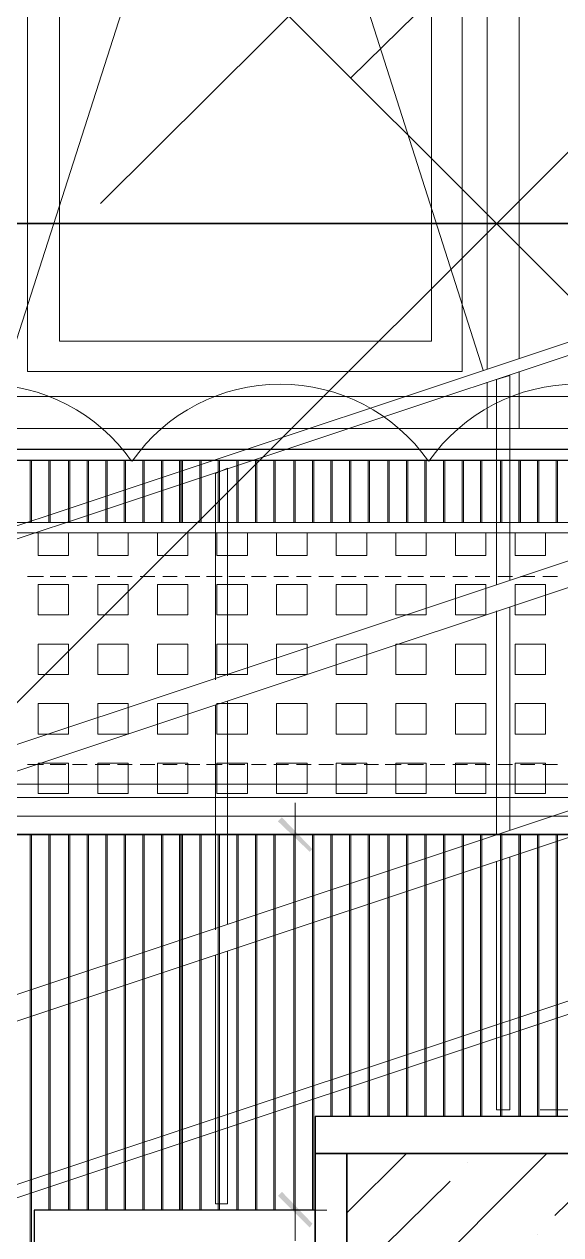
# Model space of a CAD drawing. Header units: millimetres. Extents: x -356862 to 418287, y 0 to 839748.
# Drawn here: x 389199 to 390076, y 772434 to 774415 of the extents above; entities that cross this region are included whole.
import ezdxf

# ---------------------------------------------------------------- set-up
doc = ezdxf.new("R2010")
doc.units = ezdxf.units.MM
doc.layers.add('PDF _Геометрия', color=7, linetype='Continuous', true_color=0xbababa)
doc.layers.add('PDF _Сплошная заливка', color=7, linetype='Continuous', true_color=0xf50000)

msp = doc.modelspace()

# ---------------------------------------------------------------- linework, layer by layer
at = {"color": 1, "lineweight": 35}
for points in [[(388971.1357, 774088.5377), (390971.1357, 774088.5377), (390971.1357, 775088.5377), (388971.1357, 775088.5377)], [(388971.1357, 773088.5377), (390971.1357, 773088.5377), (390971.1357, 774088.5377), (388971.1357, 774088.5377)]]:
    msp.add_lwpolyline(points, close=True, dxfattribs=at)
for points in [[(388971.1357, 773088.5377), (390971.1357, 775088.5377)], [(388971.1357, 775088.5377), (390971.1357, 773088.5377)]]:
    msp.add_lwpolyline(points, dxfattribs=at)
at = {"layer": 'PDF _Геометрия', "color": 7, "lineweight": 5}
msp.add_lwpolyline([(389061.8742, 773701.2181), (389061.8742, 776463.6924), (390902.0804, 776463.6924), (390902.0804, 773701.2181)], close=True, dxfattribs=at)
at = {"layer": 'PDF _Геометрия', "color": 171, "lineweight": 20, "true_color": 0x7f7fff}
msp.add_lwpolyline([(389061.8742, 773701.2181), (390902.0804, 773701.2181), (390902.0804, 776463.6924), (389061.8742, 776463.6924)], close=True, dxfattribs=at)
at = {"layer": 'PDF _Геометрия', "color": 252, "lineweight": 5, "true_color": 0x989898}
for points in [[(389955.9979, 773850.5996), (389955.9979, 775082.4553), (389955.9979, 776361.9398), (390007.9567, 776361.9398), (390007.9567, 775082.4553), (390007.9567, 773867.9192)], [(390852.2866, 774127.713), (390852.2866, 773753.1769), (389163.6268, 773753.1769), (389163.6268, 773805.1357), (390432.2866, 773805.1357)], [(390007.9567, 773846.2697), (390007.9567, 773753.1769), (389992.802, 773753.1769)], [(389971.1526, 773753.1769), (389955.9979, 773753.1769), (389955.9979, 773828.9501)], [(389230.7402, 773510.7027), (389204.7608, 773510.7027)], [(389267.5443, 773510.7027), (389241.5649, 773510.7027)], [(389302.1835, 773510.7027), (389278.369, 773510.7027)], [(389338.9876, 773510.7027), (389315.1732, 773510.7027)], [(389375.7917, 773510.7027), (389351.9773, 773510.7027)], [(389412.5959, 773510.7027), (389388.7814, 773510.7027)], [(389449.4, 773510.7027), (389425.5855, 773510.7027)], [(389486.2041, 773510.7027), (389462.3897, 773510.7027)], [(389523.0082, 773510.7027), (389497.0288, 773510.7027)], [(389559.8123, 773510.7027), (389533.833, 773510.7027)], [(389594.4515, 773510.7027), (389570.6371, 773510.7027)], [(389631.2556, 773510.7027), (389607.4412, 773510.7027)], [(389668.0598, 773510.7027), (389644.2453, 773510.7027)], [(389704.8639, 773510.7027), (389681.0495, 773510.7027)], [(389741.668, 773510.7027), (389717.8536, 773510.7027)], [(389778.4721, 773510.7027), (389754.6577, 773510.7027)], [(389815.2763, 773510.7027), (389789.2969, 773510.7027)], [(389852.0804, 773510.7027), (389826.101, 773510.7027)], [(389886.7196, 773510.7027), (389862.9051, 773510.7027)], [(389923.5237, 773510.7027), (389899.7093, 773510.7027)], [(389960.3278, 773510.7027), (389936.5134, 773510.7027)], [(389997.1319, 773510.7027), (389973.3175, 773510.7027)], [(390033.9361, 773510.7027), (390010.1216, 773510.7027)], [(390070.7402, 773510.7027), (390046.9257, 773510.7027)], [(389204.7608, 773203.28), (389230.7402, 773203.28)], [(389241.5649, 773203.28), (389267.5443, 773203.28)], [(389278.369, 773203.28), (389302.1835, 773203.28)], [(389315.1732, 773203.28), (389338.9876, 773203.28)], [(389351.9773, 773203.28), (389375.7917, 773203.28)], [(389388.7814, 773203.28), (389412.5959, 773203.28)], [(389425.5855, 773203.28), (389449.4, 773203.28)], [(389462.3897, 773203.28), (389486.2041, 773203.28)], [(389497.0288, 773203.28), (389523.0082, 773203.28)], [(389533.833, 773203.28), (389559.8123, 773203.28)], [(389570.6371, 773203.28), (389594.4515, 773203.28)], [(389607.4412, 773203.28), (389631.2556, 773203.28)], [(389644.2453, 773203.28), (389668.0598, 773203.28)], [(389681.0495, 773203.28), (389704.8639, 773203.28)], [(389717.8536, 773203.28), (389741.668, 773203.28)], [(389754.6577, 773203.28), (389778.4721, 773203.28)], [(389789.2969, 773203.28), (389815.2763, 773203.28)], [(389826.101, 773203.28), (389852.0804, 773203.28)], [(389862.9051, 773203.28), (389886.7196, 773203.28)], [(389899.7093, 773203.28), (389923.5237, 773203.28)], [(389936.5134, 773203.28), (389960.3278, 773203.28)], [(389973.3175, 773203.28), (389997.1319, 773203.28)], [(390010.1216, 773203.28), (390033.9361, 773203.28)], [(390046.9257, 773203.28), (390070.7402, 773203.28)]]:
    msp.add_lwpolyline(points, dxfattribs=at)
at = {"layer": 'PDF _Геометрия', "color": 254, "lineweight": 5, "true_color": 0xdcdcdc}
for points in [[(389557.6474, 775056.4759), (389163.6268, 773826.7852)], [(389949.5031, 773848.4346), (389564.1422, 775056.4759)], [(389323.833, 774121.2181), (389865.0701, 774660.2903)], [(389733.0082, 774326.8882), (389865.0701, 774456.7852)], [(389955.9979, 773826.7852), (389955.9979, 773828.9501)], [(389209.0907, 773599.4656), (389209.0907, 773701.2181)], [(389239.4, 773599.4656), (389239.4, 773701.2181)], [(389274.0391, 773599.4656), (389274.0391, 773701.2181)], [(389304.3484, 773599.4656), (389304.3484, 773701.2181)], [(389334.6577, 773599.4656), (389334.6577, 773701.2181)], [(389362.802, 773599.4656), (389362.802, 773701.2181)], [(389393.1113, 773599.4656), (389393.1113, 773701.2181)], [(389423.4206, 773599.4656), (389423.4206, 773701.2181)], [(389458.0598, 773599.4656), (389458.0598, 773701.2181)], [(389488.369, 773599.4656), (389488.369, 773701.2181)], [(389518.6783, 773599.4656), (389518.6783, 773701.2181)], [(389546.8227, 773599.4656), (389546.8227, 773701.2181)], [(389577.1319, 773599.4656), (389577.1319, 773701.2181)], [(389607.4412, 773599.4656), (389607.4412, 773701.2181)], [(389642.0804, 773599.4656), (389642.0804, 773701.2181)], [(389672.3897, 773599.4656), (389672.3897, 773701.2181)], [(389700.534, 773599.4656), (389700.534, 773701.2181)], [(389730.8433, 773599.4656), (389730.8433, 773701.2181)], [(389761.1526, 773599.4656), (389761.1526, 773701.2181)], [(389795.7917, 773599.4656), (389795.7917, 773701.2181)], [(389826.101, 773599.4656), (389826.101, 773701.2181)], [(389856.4103, 773599.4656), (389856.4103, 773701.2181)], [(389884.5546, 773599.4656), (389884.5546, 773701.2181)], [(389914.8639, 773599.4656), (389914.8639, 773701.2181)], [(389945.1732, 773599.4656), (389945.1732, 773701.2181)], [(389979.8123, 773599.4656), (389979.8123, 773701.2181)], [(390010.1216, 773599.4656), (390010.1216, 773701.2181)], [(390040.4309, 773599.4656), (390040.4309, 773701.2181)], [(390068.5752, 773599.4656), (390068.5752, 773701.2181)], [(389209.0907, 772322.146), (389209.0907, 773088.5377)], [(389239.4, 772473.6924), (389239.4, 773088.5377)], [(389274.0391, 772473.6924), (389274.0391, 773088.5377)], [(389304.3484, 772473.6924), (389304.3484, 773088.5377)], [(389334.6577, 772473.6924), (389334.6577, 773088.5377)], [(389362.802, 772473.6924), (389362.802, 773088.5377)], [(389393.1113, 772473.6924), (389393.1113, 773088.5377)], [(389423.4206, 772473.6924), (389423.4206, 773088.5377)], [(389458.0598, 772473.6924), (389458.0598, 773088.5377)], [(389488.369, 772473.6924), (389488.369, 773088.5377)], [(389518.6783, 772473.6924), (389518.6783, 773088.5377)], [(389546.8227, 772473.6924), (389546.8227, 773088.5377)], [(389577.1319, 772473.6924), (389577.1319, 773088.5377)], [(389607.4412, 772473.6924), (389607.4412, 773088.5377)], [(389642.0804, 772473.6924), (389642.0804, 773088.5377)], [(389672.3897, 772473.6924), (389672.3897, 773088.5377)], [(389700.534, 772627.4037), (389700.534, 773088.5377)], [(389730.8433, 772627.4037), (389730.8433, 773088.5377)], [(389761.1526, 772627.4037), (389761.1526, 773088.5377)], [(389795.7917, 772627.4037), (389795.7917, 773088.5377)], [(389826.101, 772627.4037), (389826.101, 773088.5377)], [(389856.4103, 772627.4037), (389856.4103, 773088.5377)], [(389884.5546, 772627.4037), (389884.5546, 773088.5377)], [(389914.8639, 772627.4037), (389914.8639, 773088.5377)], [(389945.1732, 772627.4037), (389945.1732, 773088.5377)], [(389979.8123, 772627.4037), (389979.8123, 773088.5377)], [(390010.1216, 772627.4037), (390010.1216, 773088.5377)], [(390040.4309, 772627.4037), (390040.4309, 773088.5377)], [(390068.5752, 772627.4037), (390068.5752, 773088.5377)]]:
    msp.add_lwpolyline(points, dxfattribs=at)
at = {"layer": 'PDF _Геометрия', "color": 252, "lineweight": 5, "true_color": 0x989898}
for points in [[(389204.7608, 775017.5068), (389914.8639, 775017.5068), (389914.8639, 773846.2697), (389204.7608, 773846.2697)], [(389865.0701, 774965.548), (389865.0701, 773896.0635), (389256.7196, 773896.0635), (389256.7196, 774965.548)]]:
    msp.add_lwpolyline(points, close=True, dxfattribs=at)
at = {"layer": 'PDF _Геометрия', "lineweight": 5}
for points in [[(391471.4618, 774333.3831), (378464.4515, 769999.1563), (378464.4515, 770018.6408), (391471.4618, 774355.0326)], [(378618.1629, 769713.3831), (378624.6577, 769693.8986), (378631.1526, 769674.414), (391480.1216, 773956.6821), (391473.6268, 773976.1666), (391467.1319, 773995.6511)], [(378618.1629, 769304.2078), (378624.6577, 769284.7233), (378631.1526, 769265.2388), (391480.1216, 773547.5068), (391473.6268, 773566.9913), (391467.1319, 773586.4759)], [(391302.5959, 773198.9501), (378434.1422, 768912.3522), (378434.1422, 768934.0017), (391302.5959, 773220.5996)]]:
    msp.add_lwpolyline(points, close=True, dxfattribs=at)
for points in [[(389971.1526, 773497.713), (389971.1526, 773833.28), (389992.802, 773839.7748), (389992.802, 773504.2078)], [(389512.1835, 773341.8367), (389512.1835, 773679.5687), (389531.668, 773688.2285), (389531.668, 773348.3315)], [(389971.1526, 773454.414), (389971.1526, 773088.5377)], [(389992.802, 773460.9089), (389992.802, 773095.0326)], [(389512.1835, 773300.7027), (389512.1835, 772932.6614)], [(389531.668, 773307.1975), (389531.668, 772941.3212)], [(389992.802, 773051.7336), (389992.802, 772638.2285), (389971.1526, 772638.2285), (389971.1526, 773045.2388)], [(389531.668, 772898.0223), (389531.668, 772484.5171), (389512.1835, 772484.5171), (389512.1835, 772891.5274)], [(389600.9464, 772112.146), (390053.4206, 772566.7852)], [(389726.5134, 772469.3625), (389823.9361, 772566.7852)], [(390066.4103, 772465.0326), (390170.3278, 772566.7852)], [(389923.5237, 772551.6305), (389923.5237, 772551.6305)], [(389750.3278, 772378.4346), (389895.3794, 772521.3212)], [(390038.266, 772434.7233), (390038.266, 772434.7233)]]:
    msp.add_lwpolyline(points, dxfattribs=at)
at = {"layer": 'PDF _Геометрия', "color": 190, "lineweight": 30, "true_color": 0x7f00ff}
msp.add_lwpolyline([(389061.8742, 773701.2181), (390902.0804, 773701.2181), (390902.0804, 773718.5377), (389061.8742, 773718.5377)], close=True, dxfattribs=at)
at = {"layer": 'PDF _Геометрия', "color": 150, "lineweight": 30, "true_color": 0x0080ff}
msp.add_lwpolyline([(391209.5031, 773701.2181), (391209.5031, 773088.5377), (391055.7917, 773088.5377), (391055.7917, 772934.8264), (390596.8227, 772934.8264), (390596.8227, 772781.1151), (390135.6886, 772781.1151), (390135.6886, 772627.4037), (389674.5546, 772627.4037), (389674.5546, 772473.6924), (389215.5855, 772473.6924), (389215.5855, 772322.146), (388754.4515, 772322.146), (388754.4515, 772168.4346), (388345.2763, 772168.4346), (388345.2763, 773701.2181)], close=True, dxfattribs=at)
at = {"layer": 'PDF _Геометрия', "color": 254, "lineweight": 5, "true_color": 0xdcdcdc}
for points in [[(389211.2556, 773701.2181), (389211.2556, 773599.4656)], [(389241.5649, 773701.2181), (389241.5649, 773599.4656)], [(389271.8742, 773701.2181), (389271.8742, 773599.4656)], [(389302.1835, 773701.2181), (389302.1835, 773599.4656)], [(389332.4928, 773701.2181), (389332.4928, 773599.4656)], [(389364.967, 773701.2181), (389364.967, 773599.4656)], [(389395.2763, 773701.2181), (389395.2763, 773599.4656)], [(389425.5855, 773701.2181), (389425.5855, 773599.4656)], [(389455.8948, 773701.2181), (389455.8948, 773599.4656)], [(389486.2041, 773701.2181), (389486.2041, 773599.4656)], [(389516.5134, 773701.2181), (389516.5134, 773599.4656)], [(389548.9876, 773701.2181), (389548.9876, 773599.4656)], [(389579.2969, 773701.2181), (389579.2969, 773599.4656)], [(389609.6062, 773701.2181), (389609.6062, 773599.4656)], [(389639.9154, 773701.2181), (389639.9154, 773599.4656)], [(389670.2247, 773701.2181), (389670.2247, 773599.4656)], [(389702.6989, 773701.2181), (389702.6989, 773599.4656)], [(389733.0082, 773701.2181), (389733.0082, 773599.4656)], [(389763.3175, 773701.2181), (389763.3175, 773599.4656)], [(389793.6268, 773701.2181), (389793.6268, 773599.4656)], [(389823.9361, 773701.2181), (389823.9361, 773599.4656)], [(389854.2453, 773701.2181), (389854.2453, 773599.4656)], [(389886.7196, 773701.2181), (389886.7196, 773599.4656)], [(389917.0288, 773701.2181), (389917.0288, 773599.4656)], [(389947.3381, 773701.2181), (389947.3381, 773599.4656)], [(389977.6474, 773701.2181), (389977.6474, 773599.4656)], [(390007.9567, 773701.2181), (390007.9567, 773599.4656)], [(390038.266, 773701.2181), (390038.266, 773599.4656)], [(390070.7402, 773701.2181), (390070.7402, 773599.4656)], [(389211.2556, 773088.5377), (389211.2556, 772322.146)], [(389241.5649, 773088.5377), (389241.5649, 772473.6924)], [(389271.8742, 773088.5377), (389271.8742, 772473.6924)], [(389302.1835, 773088.5377), (389302.1835, 772473.6924)], [(389332.4928, 773088.5377), (389332.4928, 772473.6924)], [(389364.967, 773088.5377), (389364.967, 772473.6924)], [(389395.2763, 773088.5377), (389395.2763, 772473.6924)], [(389425.5855, 773088.5377), (389425.5855, 772473.6924)], [(389455.8948, 773088.5377), (389455.8948, 772473.6924)], [(389486.2041, 773088.5377), (389486.2041, 772473.6924)], [(389516.5134, 773088.5377), (389516.5134, 772473.6924)], [(389548.9876, 773088.5377), (389548.9876, 772473.6924)], [(389579.2969, 773088.5377), (389579.2969, 772473.6924)], [(389609.6062, 773088.5377), (389609.6062, 772473.6924)], [(389639.9154, 773088.5377), (389639.9154, 772473.6924)], [(389670.2247, 773088.5377), (389670.2247, 772473.6924)], [(389702.6989, 773088.5377), (389702.6989, 772627.4037)], [(389733.0082, 773088.5377), (389733.0082, 772627.4037)], [(389763.3175, 773088.5377), (389763.3175, 772627.4037)], [(389793.6268, 773088.5377), (389793.6268, 772627.4037)], [(389823.9361, 773088.5377), (389823.9361, 772627.4037)], [(389854.2453, 773088.5377), (389854.2453, 772627.4037)], [(389886.7196, 773088.5377), (389886.7196, 772627.4037)], [(389917.0288, 773088.5377), (389917.0288, 772627.4037)], [(389947.3381, 773088.5377), (389947.3381, 772627.4037)], [(389977.6474, 773088.5377), (389977.6474, 772627.4037)], [(390007.9567, 773088.5377), (390007.9567, 772627.4037)], [(390038.266, 773088.5377), (390038.266, 772627.4037)], [(390070.7402, 773088.5377), (390070.7402, 772627.4037)]]:
    msp.add_lwpolyline(points, close=True, dxfattribs=at)
at = {"layer": 'PDF _Геометрия', "color": 150, "lineweight": 30, "true_color": 0x0080ff}
for points in [[(389453.7299, 773599.4656), (389453.7299, 773701.2181)], [(390007.9567, 773599.4656), (390007.9567, 773701.2181)], [(389453.7299, 772473.6924), (389453.7299, 773088.5377)], [(390007.9567, 772627.4037), (390007.9567, 773088.5377)]]:
    msp.add_lwpolyline(points, dxfattribs=at)
at = {"layer": 'PDF _Геометрия', "color": 6, "lineweight": 9}
for points in [[(388734.967, 773599.4656), (391088.266, 773599.4656), (391088.266, 773088.5377), (388734.967, 773088.5377)], [(388765.2763, 773582.146), (391057.9567, 773582.146), (391057.9567, 773118.847), (388765.2763, 773118.847)], [(389271.8742, 773497.713), (389271.8742, 773447.9192), (389222.0804, 773447.9192), (389222.0804, 773497.713)], [(389369.2969, 773497.713), (389369.2969, 773447.9192), (389319.5031, 773447.9192), (389319.5031, 773497.713)], [(389466.7196, 773497.713), (389466.7196, 773447.9192), (389416.9257, 773447.9192), (389416.9257, 773497.713)], [(389564.1422, 773497.713), (389564.1422, 773447.9192), (389514.3484, 773447.9192), (389514.3484, 773497.713)], [(389661.5649, 773497.713), (389661.5649, 773447.9192), (389611.7711, 773447.9192), (389611.7711, 773497.713)], [(389758.9876, 773497.713), (389758.9876, 773447.9192), (389709.1938, 773447.9192), (389709.1938, 773497.713)], [(389856.4103, 773497.713), (389856.4103, 773447.9192), (389806.6165, 773447.9192), (389806.6165, 773497.713)], [(389953.833, 773497.713), (389953.833, 773447.9192), (389904.0391, 773447.9192), (389904.0391, 773497.713)], [(390051.2556, 773497.713), (390051.2556, 773447.9192), (390001.4618, 773447.9192), (390001.4618, 773497.713)], [(389271.8742, 773400.2903), (389271.8742, 773350.4965), (389222.0804, 773350.4965), (389222.0804, 773400.2903)], [(389369.2969, 773400.2903), (389369.2969, 773350.4965), (389319.5031, 773350.4965), (389319.5031, 773400.2903)], [(389466.7196, 773400.2903), (389466.7196, 773350.4965), (389416.9257, 773350.4965), (389416.9257, 773400.2903)], [(389564.1422, 773400.2903), (389564.1422, 773350.4965), (389514.3484, 773350.4965), (389514.3484, 773400.2903)], [(389661.5649, 773400.2903), (389661.5649, 773350.4965), (389611.7711, 773350.4965), (389611.7711, 773400.2903)], [(389758.9876, 773400.2903), (389758.9876, 773350.4965), (389709.1938, 773350.4965), (389709.1938, 773400.2903)], [(389856.4103, 773400.2903), (389856.4103, 773350.4965), (389806.6165, 773350.4965), (389806.6165, 773400.2903)], [(389953.833, 773400.2903), (389953.833, 773350.4965), (389904.0391, 773350.4965), (389904.0391, 773400.2903)], [(390051.2556, 773400.2903), (390051.2556, 773350.4965), (390001.4618, 773350.4965), (390001.4618, 773400.2903)], [(389271.8742, 773302.8676), (389271.8742, 773253.0738), (389222.0804, 773253.0738), (389222.0804, 773302.8676)], [(389369.2969, 773302.8676), (389369.2969, 773253.0738), (389319.5031, 773253.0738), (389319.5031, 773302.8676)], [(389466.7196, 773302.8676), (389466.7196, 773253.0738), (389416.9257, 773253.0738), (389416.9257, 773302.8676)], [(389564.1422, 773302.8676), (389564.1422, 773253.0738), (389514.3484, 773253.0738), (389514.3484, 773302.8676)], [(389661.5649, 773302.8676), (389661.5649, 773253.0738), (389611.7711, 773253.0738), (389611.7711, 773302.8676)], [(389758.9876, 773302.8676), (389758.9876, 773253.0738), (389709.1938, 773253.0738), (389709.1938, 773302.8676)], [(389856.4103, 773302.8676), (389856.4103, 773253.0738), (389806.6165, 773253.0738), (389806.6165, 773302.8676)], [(389953.833, 773302.8676), (389953.833, 773253.0738), (389904.0391, 773253.0738), (389904.0391, 773302.8676)], [(390051.2556, 773302.8676), (390051.2556, 773253.0738), (390001.4618, 773253.0738), (390001.4618, 773302.8676)], [(389271.8742, 773205.445), (389271.8742, 773155.6511), (389222.0804, 773155.6511), (389222.0804, 773205.445)], [(389369.2969, 773205.445), (389369.2969, 773155.6511), (389319.5031, 773155.6511), (389319.5031, 773205.445)], [(389466.7196, 773205.445), (389466.7196, 773155.6511), (389416.9257, 773155.6511), (389416.9257, 773205.445)], [(389564.1422, 773205.445), (389564.1422, 773155.6511), (389514.3484, 773155.6511), (389514.3484, 773205.445)], [(389661.5649, 773205.445), (389661.5649, 773155.6511), (389611.7711, 773155.6511), (389611.7711, 773205.445)], [(389758.9876, 773205.445), (389758.9876, 773155.6511), (389709.1938, 773155.6511), (389709.1938, 773205.445)], [(389856.4103, 773205.445), (389856.4103, 773155.6511), (389806.6165, 773155.6511), (389806.6165, 773205.445)], [(389953.833, 773205.445), (389953.833, 773155.6511), (389904.0391, 773155.6511), (389904.0391, 773205.445)], [(390051.2556, 773205.445), (390051.2556, 773155.6511), (390001.4618, 773155.6511), (390001.4618, 773205.445)]]:
    msp.add_lwpolyline(points, close=True, dxfattribs=at)
for points in [[(389222.0804, 773582.146), (389222.0804, 773545.3419), (389271.8742, 773545.3419), (389271.8742, 773582.146)], [(389319.5031, 773582.146), (389319.5031, 773545.3419), (389369.2969, 773545.3419), (389369.2969, 773582.146)], [(389416.9257, 773582.146), (389416.9257, 773545.3419), (389466.7196, 773545.3419), (389466.7196, 773582.146)], [(389514.3484, 773582.146), (389514.3484, 773545.3419), (389564.1422, 773545.3419), (389564.1422, 773582.146)], [(389611.7711, 773582.146), (389611.7711, 773545.3419), (389661.5649, 773545.3419), (389661.5649, 773582.146)], [(389709.1938, 773582.146), (389709.1938, 773545.3419), (389758.9876, 773545.3419), (389758.9876, 773582.146)], [(389806.6165, 773582.146), (389806.6165, 773545.3419), (389856.4103, 773545.3419), (389856.4103, 773582.146)], [(389904.0391, 773582.146), (389904.0391, 773545.3419), (389953.833, 773545.3419), (389953.833, 773582.146)], [(390001.4618, 773582.146), (390001.4618, 773545.3419), (390051.2556, 773545.3419), (390051.2556, 773582.146)]]:
    msp.add_lwpolyline(points, dxfattribs=at)
at = {"layer": 'PDF _Геометрия', "color": 8, "lineweight": 5, "true_color": 0x808080}
msp.add_lwpolyline([(391172.6989, 773159.981), (391172.6989, 773185.9604), (391151.0495, 773185.9604), (391151.0495, 773170.8058), (391135.8948, 773170.8058), (388838.8845, 773170.8058), (388838.8845, 773159.981), (388838.8845, 773149.1563), (391135.8948, 773149.1563), (391135.8948, 773159.981), (391135.8948, 773170.8058), (391135.8948, 773149.1563), (391151.0495, 773149.1563), (391151.0495, 773134.0017), (391172.6989, 773134.0017)], close=True, dxfattribs=at)
at = {"layer": 'PDF _Геометрия', "color": 7, "lineweight": 18}
for points in [[(389642.0804, 772423.8986), (389642.0804, 773140.4965)], [(389497.0288, 773088.5377), (389694.0391, 773088.5377)], [(390042.5959, 773088.5377), (390440.9464, 773088.5377)], [(390042.5959, 772638.2285), (390440.9464, 772638.2285)], [(389497.0288, 772473.6924), (389694.0391, 772473.6924)]]:
    msp.add_lwpolyline(points, dxfattribs=at)
at = {"layer": 'PDF _Геометрия', "color": 7, "lineweight": 30}
msp.add_lwpolyline([(379241.668, 768659.0532), (391107.7505, 772614.414), (391107.7505, 772874.2078), (390646.6165, 772874.2078), (390646.6165, 772720.4965), (390187.6474, 772720.4965), (390187.6474, 772566.7852), (389726.5134, 772566.7852), (389726.5134, 772413.0738), (389265.3794, 772413.0738), (389265.3794, 772259.3625), (388806.4103, 772259.3625), (388806.4103, 772105.6511), (388345.2763, 772105.6511), (388345.2763, 771951.9398), (387886.3072, 771951.9398)], dxfattribs=at)
for points in [[(390135.6886, 772627.4037), (389674.5546, 772627.4037), (389674.5546, 772566.7852), (390135.6886, 772566.7852)], [(389674.5546, 772566.7852), (389674.5546, 772413.0738), (389726.5134, 772413.0738), (389726.5134, 772566.7852)], [(389674.5546, 772473.6924), (389215.5855, 772473.6924), (389215.5855, 772413.0738), (389674.5546, 772413.0738)]]:
    msp.add_lwpolyline(points, close=True, dxfattribs=at)
at = {"layer": 'PDF _Геометрия', "color": 1, "lineweight": 20}
for centre in [(389132.7669, 773530.0529), (389617.7352, 773530.0529), (390102.7035, 773530.0529)]:
    msp.add_arc(centre, 295.5154, 35.0024359, 144.9975641, dxfattribs=at)
at = {"layer": 'PDF _Сплошная заливка', "color": 7, "transparency": 33554559}
for points in [[(389670.2247, 773064.7233), (389613.9361, 773110.1872), (389620.4309, 773116.6821)], [(389665.8948, 773060.3934), (389670.2247, 773064.7233), (389613.9361, 773110.1872)], [(389620.4309, 772504.0017), (389613.9361, 772497.5068), (389670.2247, 772452.0429)], [(389613.9361, 772497.5068), (389670.2247, 772452.0429), (389665.8948, 772445.548)]]:
    msp.add_solid(points, dxfattribs=at)

doc.saveas('drawing.dxf')
